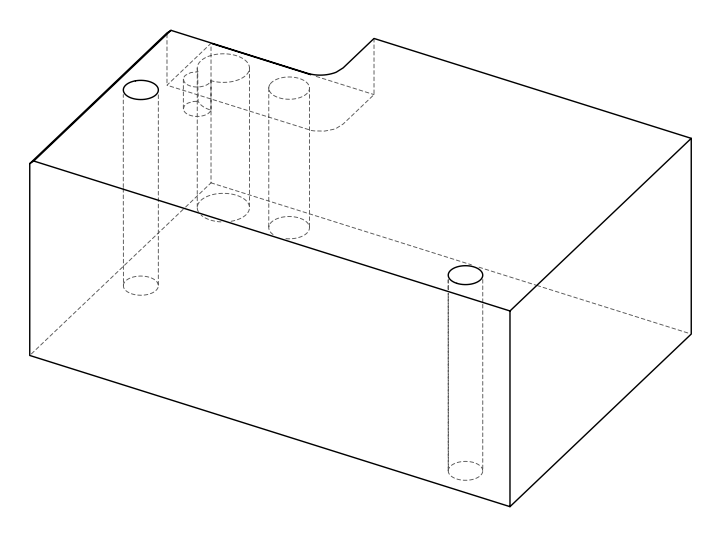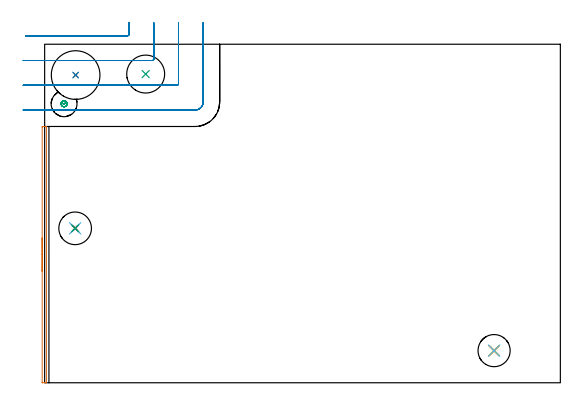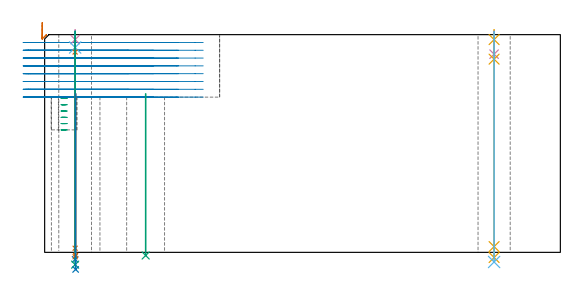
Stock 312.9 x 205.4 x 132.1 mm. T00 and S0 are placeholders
(PLAN: 15 operations, 13 tool changes, 14.5 min)
(1 AREA_MILL | FG_CHAMFER_SURFACE | UGT0205_001 | 1.4 min | 533 mm3)
(2 MILL_CORNER_NOTCH_RECTANGULAR | CORNER_NOTCH_RECTANGULAR | UGT0201_094 | Follow Part, ap 5, ae 75% | 8.29 min | 199037 mm3)
(3 MILL_BLIND_HOLE_FROM_SOLID_MATERIAL | STEP1POCKET | NXT0201_011 | Spiral | 0.44 min | 3852 mm3)
(4 SPOT_DRILL | STEP1HOLE | NXT0321_9005460120000 | 0.05 min | 190 mm3)
(5 SPOT_DRILL_1 | STEP1HOLE_1 | NXT0321_9005460120000 | 0.05 min | 176 mm3)
(6 DRILL_BLIND_HOLE_INTO_CENTER | STEP1HOLE | NXT0301_023 | 0.04 min | 105 mm3)
(7 GUN_DRILL_THROUGH_HOLE | STEP1HOLE | UGT0307_001 | 0.59 min | 2423 mm3)
(8 SPADE_DRILL_TO_ENLARGE_THROUGH_HOLE | STEP1HOLE | UGT0306_003 | 0.56 min | 13467 mm3)
(9 DRILL_TO_ENLARGE_THROUGH_HOLE | STEP1HOLE | UGT0301_264 | 0.57 min | 24455 mm3)
(10 DRILL_BLIND_HOLE_INTO_CENTER_1 | STEP1HOLE_1 | UGT0301_198 | 0.06 min | 401 mm3)
(11 GUN_DRILL_THROUGH_HOLE_1 | STEP1HOLE_1 | UGT0307_003 | 0.63 min | 4658 mm3)
(12 SPADE_DRILL_TO_ENLARGE_THROUGH_HOLE_1 | STEP1HOLE_1 | UGT0306_010 | 0.56 min | 34183 mm3)
(13 INDEXABLE_INSERT_DRILL_THROUGH_HOLE_FROM_SOLID | STEP1HOLE_2 | NXT0302_009 | 0.4 min | 26676 mm3)
(14 DRILL_TO_ENLARGE_THROUGH_HOLE_1 | STEP1HOLE_2 | UGT0301_394 | 0.44 min | 37056 mm3)
(15 INDEXABLE_INSERT_DRILL_THROUGH_HOLE_FROM_SOLID_1 | STEP1HOLE_3 | NXT0302_017 | 0.4 min | 39113 mm3)
(TOOL UGT0205_001 | Chamfer Mill 20 x 3 x 45 deg. | D20 FL50 Z2)
(TOOL UGT0201_094 | End mill 20 mm | D20 FL38 Z4)
(TOOL NXT0201_011 | ENDMILL 12mm [2P460-1200-NA 1630] | D12 FL38 Z6)
(TOOL NXT0321_9005460120000 | NC Spot Drill, 142deg, 12mm, Carbide, Uncoated | D12 PA142 FL30 Z2)
(TOOL NXT0301_023 | Carbide Drill 5.2mm [860.1-0520-016A1-MM 2214] | D5.2 PA140 FL28 Z2)
(TOOL UGT0307_001 | Gun Drill 5 mm | D5 PA130 FL24 Z1)
(TOOL UGT0306_003 | Spade Drill 12.5mm | D12.5 PA132 FL10 Z2)
(TOOL UGT0301_264 | Twist Drill 19.8 mm | D19.8 PA118 FL140 Z2)
(TOOL UGT0301_198 | Twist Drill 7.9 mm | D7.9 PA118 FL73 Z2)
(TOOL UGT0307_003 | Gun Drill 7 mm | D7 PA130 FL24 Z1)
(TOOL UGT0306_010 | Spade Drill 19.5mm | D19.5 PA132 FL10 Z2)
(TOOL NXT0302_009 | Index. Insert Drill 19mm [880-D1900L25-05] | D19 PA176 FL95 Z2)
(TOOL UGT0301_394 | Twist Drill 29.5 mm | D29.5 PA118 FL165 Z2)
(TOOL NXT0302_017 | Index. Insert Drill 23mm [880-D2300L25-05] | D23 PA176 FL115 Z2)
(OP 1 AREA_MILL)
G17 G21 G94 G90
T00 M6
G54
G17 G0 G90 X-1.5 Y67.75 S1061 M3
G43 Z142.1 H0
Z139.5
G94 G1 Y67.788 Z138.628 F250.
Y67.902 Z137.763
Y68.091 Z136.912
Y68.353 Z136.08
Y68.687 Z135.274
Y69.09 Z134.5
Y69.558 Z133.764
Y70.09 Z133.072
Y70.679 Z132.429
Y71.322 Z131.84
Y72.014 Z131.308
Y72.75 Z130.84
Y73.524 Z130.437
Y74.33 Z130.103
Y75.162 Z129.841
Y76.014 Z129.652
Y76.878 Z129.538
Y77.75 Z129.5
Y155.115
X-1.497 Y155.348 Z129.503
X-1.491 Y155.497 Z129.505
X-1.379 Y155.5 Z129.618
X-0.2 Z130.795
X0.4 Z131.399
X0.679 Z131.678
X0.813 Z131.813
X1.094 Y155.49 Z132.093
X1.1 Y155.348 Z132.1
Y0.152
X1.094 Y0.01 Z132.093
X0.813 Y0. Z131.812
X0.4 Z131.399
X-0.2 Z130.795
X-1.379 Z129.618
X-1.491 Y0.003 Z129.505
X-1.497 Y0.152 Z129.503
X-1.5 Y0.366 Z129.5
Y77.75
Y78.622 Z129.538
Y79.486 Z129.652
Y80.338 Z129.841
Y81.17 Z130.103
Y81.976 Z130.437
Y82.75 Z130.84
Y83.486 Z131.308
Y84.178 Z131.84
Y84.821 Z132.429
Y85.41 Z133.072
Y85.942 Z133.764
Y86.41 Z134.5
Y86.813 Z135.274
Y87.147 Z136.08
Y87.409 Z136.912
Y87.598 Z137.764
Y87.712 Z138.628
Y87.75 Z139.5
G0 Z142.1
M5
M2
(OP 2 MILL_CORNER_NOTCH_RECTANGULAR)
G17 G21 G94 G90
T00 M6
G54
G17 G0 G90 X-11.602 Y210.5 S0 M3
G43 Z142.1 H0
Z127.362
G94 G1 X-8.602 F250.
X50.205 F500.
G3 X51.2 Y211.495 R1.
G1 Y215.4
Y218.4 F250.
G0 Z142.1
X-13. Y195.5
Z127.362
G1 X-10.
X65.205 F500.
G3 X66.2 Y196.495 R1.
G1 Y215.4
Y218.4 F250.
G0 Z142.1
X-13. Y180.5
Z127.362
G1 X-10.
X80.204 F500.
G3 X81.2 Y181.496 R1.
G1 Y215.4
Y218.4 F250.
G0 Z142.1
X-13. Y165.5
Z127.362
G1 X-10.
X91.3 F500.
G3 X96.2 Y170.4 R4.9
G1 Y215.4
Y218.4 F250.
G0 Z142.1
X-11.602 Y210.5
Z122.625
G1 X-8.602
X50.205 F500.
G3 X51.2 Y211.495 R1.
G1 Y215.4
Y218.4 F250.
G0 Z142.1
X-13. Y195.5
Z122.625
G1 X-10.
X65.205 F500.
G3 X66.2 Y196.495 R1.
G1 Y215.4
Y218.4 F250.
G0 Z142.1
X-13. Y180.5
Z122.625
G1 X-10.
X80.204 F500.
G3 X81.2 Y181.496 R1.
G1 Y215.4
Y218.4 F250.
G0 Z142.1
X-13. Y165.5
Z122.625
G1 X-10.
X91.3 F500.
G3 X96.2 Y170.4 R4.9
G1 Y215.4
Y218.4 F250.
G0 Z142.1
X-11.602 Y210.5
Z117.887
G1 X-8.602
X50.205 F500.
G3 X51.2 Y211.495 R1.
G1 Y215.4
Y218.4 F250.
G0 Z142.1
X-13. Y195.5
Z117.887
G1 X-10.
X65.205 F500.
G3 X66.2 Y196.495 R1.
G1 Y215.4
Y218.4 F250.
G0 Z142.1
X-13. Y180.5
Z117.887
G1 X-10.
X80.204 F500.
G3 X81.2 Y181.496 R1.
G1 Y215.4
Y218.4 F250.
G0 Z142.1
X-13. Y165.5
Z117.887
G1 X-10.
X91.3 F500.
G3 X96.2 Y170.4 R4.9
G1 Y215.4
Y218.4 F250.
G0 Z142.1
X-11.602 Y210.5
Z113.15
G1 X-8.602
X50.205 F500.
G3 X51.2 Y211.495 R1.
G1 Y215.4
Y218.4 F250.
G0 Z142.1
X-13. Y195.5
Z113.15
G1 X-10.
X65.205 F500.
G3 X66.2 Y196.495 R1.
G1 Y215.4
Y218.4 F250.
G0 Z142.1
X-13. Y180.5
Z113.15
G1 X-10.
X80.204 F500.
G3 X81.2 Y181.496 R1.
G1 Y215.4
Y218.4 F250.
G0 Z142.1
X-13. Y165.5
Z113.15
G1 X-10.
X91.3 F500.
G3 X96.2 Y170.4 R4.9
G1 Y215.4
Y218.4 F250.
G0 Z142.1
X-11.602 Y210.5
Z108.412
G1 X-8.602
X50.205 F500.
G3 X51.2 Y211.495 R1.
G1 Y215.4
Y218.4 F250.
G0 Z142.1
X-13. Y195.5
Z108.412
G1 X-10.
X65.205 F500.
G3 X66.2 Y196.495 R1.
G1 Y215.4
Y218.4 F250.
G0 Z142.1
X-13. Y180.5
Z108.412
G1 X-10.
X80.204 F500.
G3 X81.2 Y181.496 R1.
G1 Y215.4
Y218.4 F250.
G0 Z142.1
X-13. Y165.5
Z108.412
G1 X-10.
X91.3 F500.
G3 X96.2 Y170.4 R4.9
G1 Y215.4
Y218.4 F250.
G0 Z142.1
X-11.602 Y210.5
Z103.675
G1 X-8.602
X50.205 F500.
G3 X51.2 Y211.495 R1.
G1 Y215.4
Y218.4 F250.
G0 Z142.1
X-13. Y195.5
Z103.675
G1 X-10.
X65.205 F500.
G3 X66.2 Y196.495 R1.
G1 Y215.4
Y218.4 F250.
G0 Z142.1
X-13. Y180.5
Z103.675
G1 X-10.
X80.204 F500.
G3 X81.2 Y181.496 R1.
G1 Y215.4
Y218.4 F250.
G0 Z142.1
X-13. Y165.5
Z103.675
G1 X-10.
X91.3 F500.
G3 X96.2 Y170.4 R4.9
G1 Y215.4
Y218.4 F250.
G0 Z142.1
X-11.602 Y210.5
Z98.937
G1 X-8.602
X50.205 F500.
G3 X51.2 Y211.495 R1.
G1 Y215.4
Y218.4 F250.
G0 Z142.1
X-13. Y195.5
Z98.937
G1 X-10.
X65.205 F500.
G3 X66.2 Y196.495 R1.
G1 Y215.4
Y218.4 F250.
G0 Z142.1
X-13. Y180.5
Z98.937
G1 X-10.
X80.204 F500.
G3 X81.2 Y181.496 R1.
G1 Y215.4
Y218.4 F250.
G0 Z142.1
X-13. Y165.5
Z98.937
G1 X-10.
X91.3 F500.
G3 X96.2 Y170.4 R4.9
G1 Y215.4
Y218.4 F250.
G0 Z142.1
X-11.602 Y210.5
Z94.2
G1 X-8.602
X50.205 F500.
G3 X51.2 Y211.495 R1.
G1 Y215.4
Y218.4 F250.
G0 Z142.1
X-13. Y195.5
Z94.2
G1 X-10.
X65.205 F500.
G3 X66.2 Y196.495 R1.
G1 Y215.4
Y218.4 F250.
G0 Z142.1
X-13. Y180.5
Z94.2
G1 X-10.
X80.204 F500.
G3 X81.2 Y181.496 R1.
G1 Y215.4
Y218.4 F250.
G0 Z142.1
X-13. Y165.5
Z94.2
G1 X-10.
X91.3 F500.
G3 X96.2 Y170.4 R4.9
G1 Y215.4
Y218.4 F250.
G0 Z142.1
M5
M2
(OP 3 MILL_BLIND_HOLE_FROM_SOLID_MATERIAL)
G17 G21 G94 G90
T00 M6
G54
G17 G0 G90 X11.8 Y169.3 S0 M3
G43 Z142.1 H1
Z93.383
G94 G3 X12.554 Y170.396 R0.807 F250.
X11.137 Y171.027 R1.096
X10.073 Y168.637 R1.85
X11.137 Y171.027 R-1.85
X10.605 Y169.832 R0.925
X11.8 Y169.3 R0.925
G0 Z89.567
G3 X12.554 Y170.396 R0.807
X11.137 Y171.027 R1.096
X10.073 Y168.637 R1.85
X11.137 Y171.027 R-1.85
X10.605 Y169.832 R0.925
X11.8 Y169.3 R0.925
G0 Z85.75
G3 X12.554 Y170.396 R0.807
X11.137 Y171.027 R1.096
X10.073 Y168.637 R1.85
X11.137 Y171.027 R-1.85
X10.605 Y169.832 R0.925
X11.8 Y169.3 R0.925
G0 Z81.933
G3 X12.554 Y170.396 R0.807
X11.137 Y171.027 R1.096
X10.073 Y168.637 R1.85
X11.137 Y171.027 R-1.85
X10.605 Y169.832 R0.925
X11.8 Y169.3 R0.925
G0 Z78.117
G3 X12.554 Y170.396 R0.807
X11.137 Y171.027 R1.096
X10.073 Y168.637 R1.85
X11.137 Y171.027 R-1.85
X10.605 Y169.832 R0.925
X11.8 Y169.3 R0.925
G0 Z74.3
G3 X12.554 Y170.396 R0.807
X11.137 Y171.027 R1.096
X10.073 Y168.637 R1.85
X11.137 Y171.027 R-1.85
X10.605 Y169.832 R0.925
X11.8 Y169.3 R0.925
G0 Z142.1
M5
M2
(OP 4 SPOT_DRILL)
G17 G21 G94 G90
T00 M6
G54
G17 G0 G90 X18.5 Y93.7 S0 M3
G43 Z142.1 H0
G94 G81 G98 Z129.1 F250. R135.1
G80
M5
M2
(OP 5 SPOT_DRILL_1)
G17 G21 G94 G90
T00 M6
G54
G17 G0 G90 X272.7 Y19.5 S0 M3
G43 Z142.1 H0
G94 G81 G98 Z129.1 F250. R135.1
G80
M5
M2
(OP 6 DRILL_BLIND_HOLE_INTO_CENTER)
G17 G21 G94 G90
T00 M6
G54
G17 G0 G90 X18.5 Y93.7 S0 M3
G43 Z142.1 H1
G94 G81 G98 Z124.3 F250. R134.1
G80
M5
M2
(OP 7 GUN_DRILL_THROUGH_HOLE)
G17 G21 G94 G90
T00 M6
G54
G17 G0 G90 X18.5 Y93.7 M8
G43 Z142.1 H0
Z129.962
S716 M3
G94 G1 Z121.544 F125. M26
G4 X.084
Z2.5 F250.
G4 X.084
Z-2.666 F125.
G4 X.084
M5
M9
G0 Z129.962
Z142.1
M2
(OP 8 SPADE_DRILL_TO_ENLARGE_THROUGH_HOLE)
G17 G21 G94 G90
T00 M6
G54
G17 G0 G90 X18.5 Y93.7 S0 M3
G43 Z142.1 H0
G94 G73 G98 Z-4.283 F250. Q12.398 R134.1
G80
M5
M2
(OP 9 DRILL_TO_ENLARGE_THROUGH_HOLE)
G17 G21 G94 G90
T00 M6
G54
G17 G0 G90 X18.5 Y93.7 S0 M3
G43 Z142.1 H0
G94 G73 G98 Z-7.449 F250. Q17.444 R134.1
G80
M5
M2
(OP 10 DRILL_BLIND_HOLE_INTO_CENTER_1)
G17 G21 G94 G90
T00 M6
G54
G17 G0 G90 X272.7 Y19.5 S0 M3
G43 Z142.1 H0
G94 G81 G98 Z120.25 F250. R134.1
G80
M5
M2
(OP 11 GUN_DRILL_THROUGH_HOLE_1)
G17 G21 G94 G90
T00 M6
G54
G17 G0 G90 X272.7 Y19.5 M8
G43 Z142.1 H0
Z132.643
S716 M3
G94 G1 Z117.221 F125. M26
G4 X.084
Z3.5 F250.
G4 X.084
Z-3.132 F125.
G4 X.084
M5
M9
G0 Z132.643
Z142.1
M2
(OP 12 SPADE_DRILL_TO_ENLARGE_THROUGH_HOLE_1)
G17 G21 G94 G90
T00 M6
G54
G17 G0 G90 X272.7 Y19.5 S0 M3
G43 Z142.1 H0
G94 G73 G98 Z-5.841 F250. Q17.243 R134.1
G80
M5
M2
(OP 13 INDEXABLE_INSERT_DRILL_THROUGH_HOLE_FROM_SOLID)
G17 G21 G94 G90
T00 M6
G54
G17 G0 G90 X18.8 Y186.7 S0 M3
G43 Z142.1 H1
G94 G81 G98 Z-1.832 F250. R96.2
G80
M5
M2
(OP 14 DRILL_TO_ENLARGE_THROUGH_HOLE_1)
G17 G21 G94 G90
T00 M6
G54
G17 G0 G90 X18.8 Y186.7 S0 M3
G43 Z142.1 H0
G94 G73 G98 Z-10.363 F250. Q26.141 R96.2
G80
M5
M2
(OP 15 INDEXABLE_INSERT_DRILL_THROUGH_HOLE_FROM_SOLID_1)
G17 G21 G94 G90
T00 M6
G54
G17 G0 G90 X61.3 Y187.3 S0 M3
G43 Z142.1 H1
G94 G81 G98 Z-1.902 F250. R96.2
G80
M5
M2
